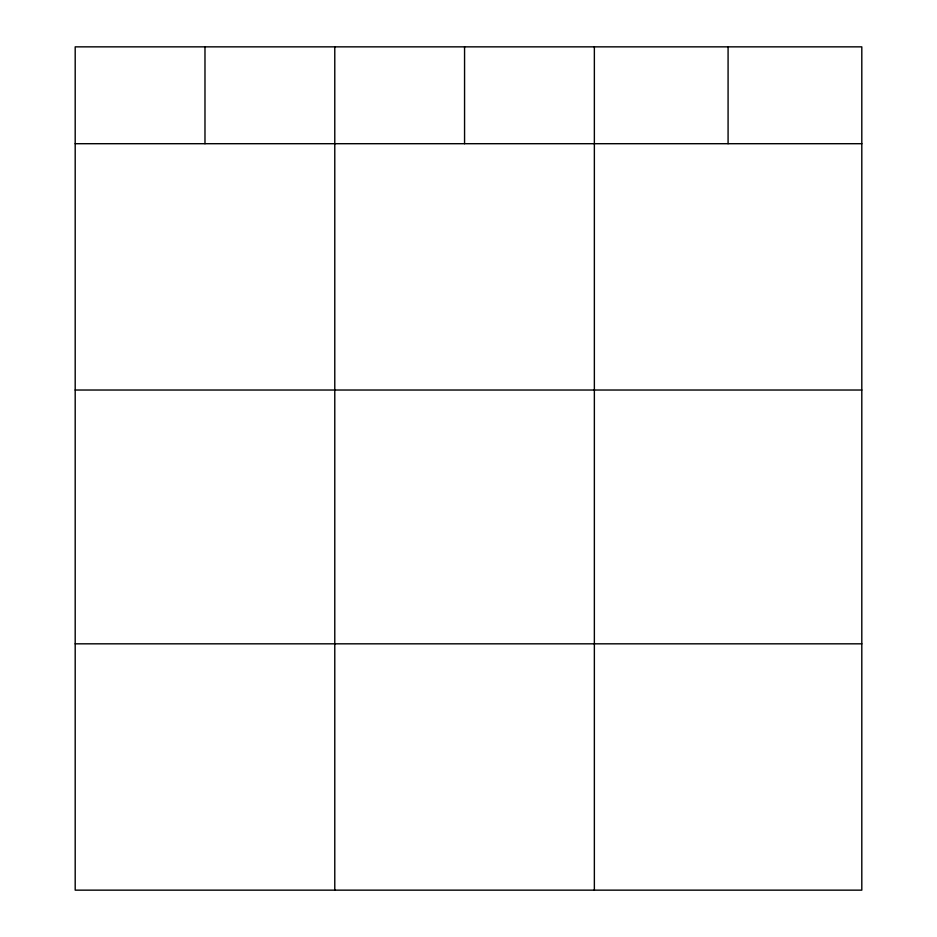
<?xml version="1.0" encoding="UTF-8"?>
<svg xmlns="http://www.w3.org/2000/svg" width="937" height="937" viewBox="0 0 937 937"><rect width="100%" height="100%" fill="white"/><g stroke="black" fill="none" stroke-linecap="round" stroke-linejoin="round"><path stroke-width="1.41" d="M861.806 143.701L861.806 890.15L75.194 890.15L75.194 46.85L861.806 46.85L861.806 143.701L75.194 143.701M75.194 390.026L861.806 390.026M75.194 643.824L861.806 643.824M728.084 46.85L728.084 143.701M594.363 46.85L594.363 890.15M464.565 46.85L464.565 143.701M334.778 46.85L334.778 890.15M204.98 46.85L204.98 143.701"/></g></svg>
